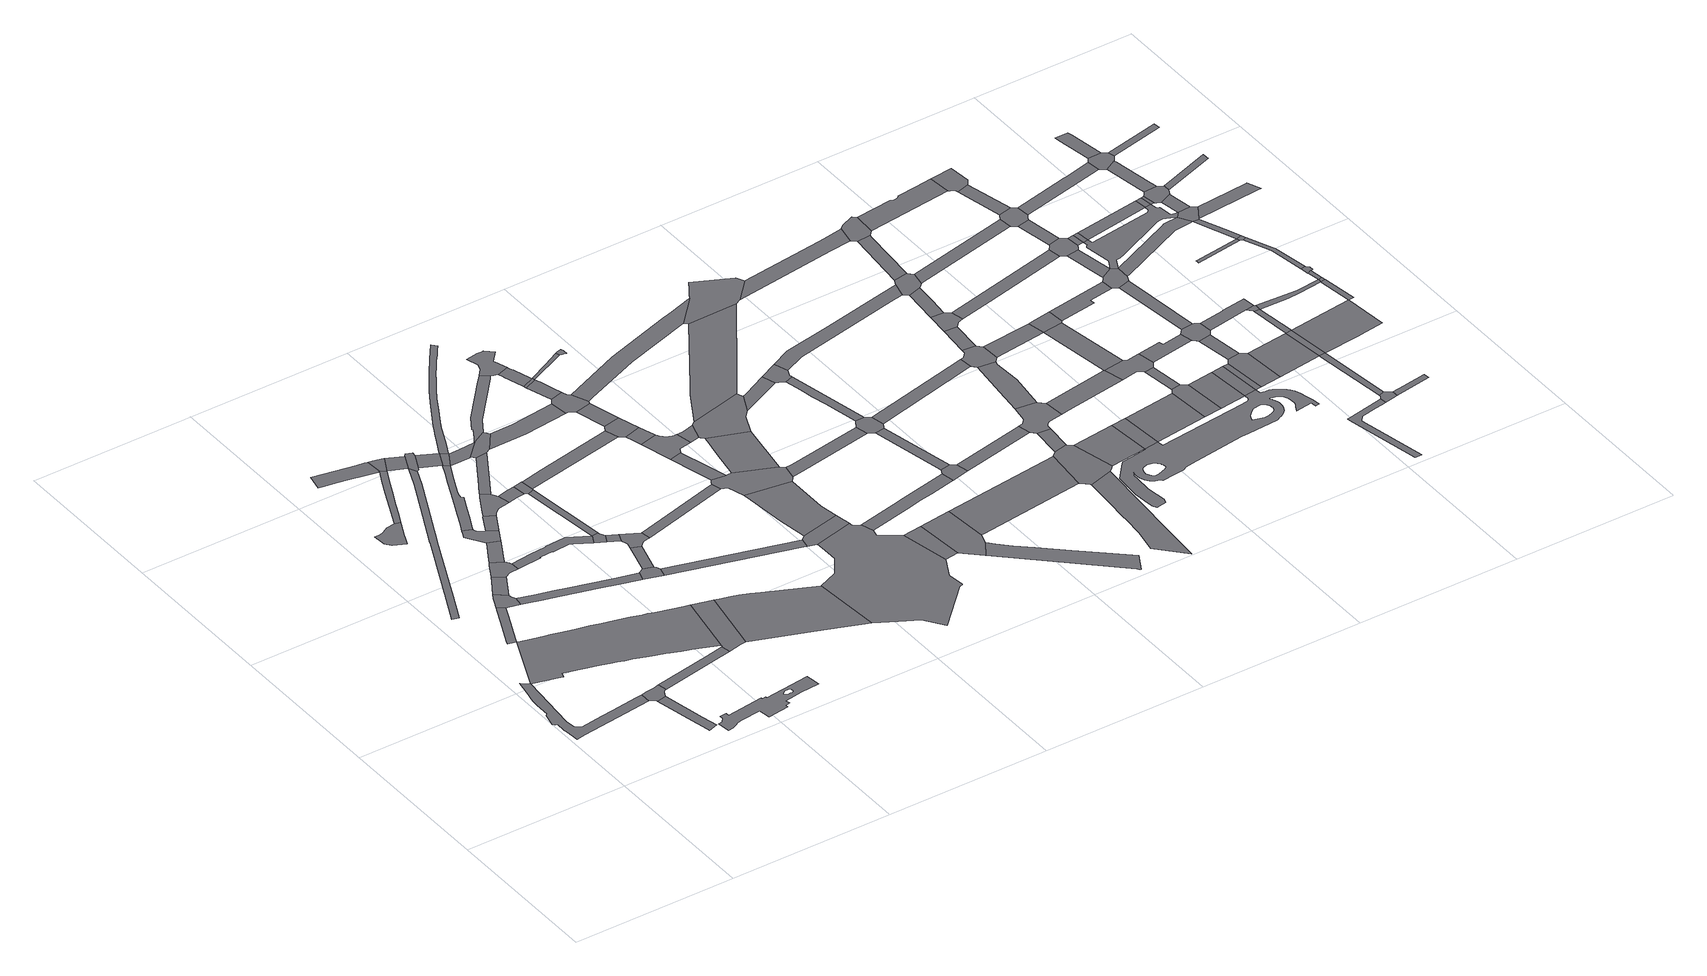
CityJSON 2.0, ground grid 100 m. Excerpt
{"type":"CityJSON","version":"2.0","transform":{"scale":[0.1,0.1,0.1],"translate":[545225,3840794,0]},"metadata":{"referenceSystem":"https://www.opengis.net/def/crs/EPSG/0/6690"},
"CityObjects":{
"road1":{"type":"Road","attributes":{"RoadStructureAttribute.sectionType":"1"},"geometry":[{"type":"MultiSurface","lod":"1","boundaries":[[[0,1,2,3,4,5,6,7,8,9,10,11,12,13,14,15,16,17,18,19,20,21,22,23]]]}]},
"road2":{"type":"Road","attributes":{"RoadStructureAttribute.sectionType":"1"},"geometry":[{"type":"MultiSurface","lod":"1","boundaries":[[[24,25,26,27,28,29,30]]]}]},
"road3":{"type":"Road","attributes":{"RoadStructureAttribute.sectionType":"1"},"geometry":[{"type":"MultiSurface","lod":"1","boundaries":[[[31,32,33,34,35,36,37,38,39,40]]]}]},
"road4":{"type":"Road","geometry":[{"type":"MultiSurface","lod":"1","boundaries":[[[41,42,43,44,15,14,45,46,47,26,25,48,49,50,51,52,53,54]]]}]},
"road5":{"type":"Road","geometry":[{"type":"MultiSurface","lod":"1","boundaries":[[[55,56,57,31,40,58,59,60,61,62,63]]]}]},
"road6":{"type":"Road","attributes":{"function":"2"},"geometry":[{"type":"MultiSurface","lod":"1","boundaries":[[[64,65,66,67,68,69,70,71,72,73,74,75,76,77,78,79,80,81,82,83,84,85,86,87,88,89,90,91,92,93,94,95,96,97,98,99,100,101,102,103,104,105,106,107,108,109,36,23]]]}]},
"road7":{"type":"Road","attributes":{"RoadStructureAttribute.sectionType":"1"},"geometry":[{"type":"MultiSurface","lod":"1","boundaries":[[[110,111,55,63,112]]]}]},
"road8":{"type":"Road","geometry":[{"type":"MultiSurface","lod":"1","boundaries":[[[113,114,115,116,117,118,119,120,121,122,123,124,125]]]}]},
"road9":{"type":"Road","geometry":[{"type":"MultiSurface","lod":"1","boundaries":[[[126,127,128,129,130,131,132,133,134,135,136,137,138,139,140,141,142,143,144,145,146,147,148,149,150,151,152,153,154],[155,156,157,158,159,160,161,162,163,164,165,166,167,168,169,170,171]]]}]},
"road10":{"type":"Road","attributes":{"RoadStructureAttribute.sectionType":"1"},"geometry":[{"type":"MultiSurface","lod":"1","boundaries":[[[172,173,41,54,174,175]]]}]},
"road11":{"type":"Road","geometry":[{"type":"MultiSurface","lod":"1","boundaries":[[[176,177,178,179,180,181,182,183,184,185,186,187,188,189,190,191,192,193,194]]]}]},
"road12":{"type":"Road","geometry":[{"type":"MultiSurface","lod":"1","boundaries":[[[195,196,197,110,112,198,199,200,201,202]]]}]},
"road13":{"type":"Road","attributes":{"RoadStructureAttribute.sectionType":"1"},"geometry":[{"type":"MultiSurface","lod":"1","boundaries":[[[203,204,195,202,205,206,207,208]]]}]},
"road14":{"type":"Road","attributes":{"RoadStructureAttribute.sectionType":"1"},"geometry":[{"type":"MultiSurface","lod":"1","boundaries":[[[209,210,211,212,213,61,60,214,215,216,217,218,219,220,221,222,223]]]}]},
"road15":{"type":"Road","attributes":{"RoadStructureAttribute.sectionType":"1"},"geometry":[{"type":"MultiSurface","lod":"1","boundaries":[[[224,225,226,227,228,229,230,231,232,233,234,235,236]]]}]},
"road16":{"type":"Road","attributes":{"RoadStructureAttribute.sectionType":"1"},"geometry":[{"type":"MultiSurface","lod":"1","boundaries":[[[235,237,238,239,240,113,125,241,242,243,244,245,246]]]}]},
"road17":{"type":"Road","geometry":[{"type":"MultiSurface","lod":"1","boundaries":[[[247,248,249,250,203,208,251,252,253,254,255,256,257,258]]]}]},
"road18":{"type":"Road","attributes":{"RoadStructureAttribute.sectionType":"1"},"geometry":[{"type":"MultiSurface","lod":"1","boundaries":[[[259,260,253,252,261,262,263]]]}]},
"road19":{"type":"Road","attributes":{"RoadStructureAttribute.sectionType":"1"},"geometry":[{"type":"MultiSurface","lod":"1","boundaries":[[[264,265,266,267,200,199,268,269,270,271,272,273,274,275,276,277]]]}]},
"road20":{"type":"Road","geometry":[{"type":"MultiSurface","lod":"1","boundaries":[[[278,92,91,279,172,175,280,281,282]]]}]},
"road21":{"type":"Road","geometry":[{"type":"MultiSurface","lod":"1","boundaries":[[[236,235,246,283,284,285]]]}]},
"road22":{"type":"Road","attributes":{"RoadStructureAttribute.sectionType":"1"},"geometry":[{"type":"MultiSurface","lod":"1","boundaries":[[[286,287,288,289,290,291,292,293,294,295,247,258,296,297,298,299,300,301,302,303,304,305,306]]]}]},
"road23":{"type":"Road","attributes":{"RoadStructureAttribute.sectionType":"1"},"geometry":[{"type":"MultiSurface","lod":"1","boundaries":[[[283,246,176,307]]]}]},
"road24":{"type":"Road","geometry":[{"type":"MultiSurface","lod":"1","boundaries":[[[308,309,310,311,312,313,259,263,314,315,316,317,318,319,320]]]}]},
"road25":{"type":"Road","geometry":[{"type":"MultiSurface","lod":"1","boundaries":[[[321,322,307,176,194,323,324,325,326,327]]]}]},
"road26":{"type":"Road","geometry":[{"type":"MultiSurface","lod":"1","boundaries":[[[328,223,222,329,330,331,332,333]]]}]},
"road27":{"type":"Road","attributes":{"RoadStructureAttribute.sectionType":"1"},"geometry":[{"type":"MultiSurface","lod":"1","boundaries":[[[325,324,286,334]]]}]},
"road28":{"type":"Road","geometry":[{"type":"MultiSurface","lod":"1","boundaries":[[[335,336,277,276,337,338]]]}]},
"road29":{"type":"Road","attributes":{"RoadStructureAttribute.sectionType":"1"},"geometry":[{"type":"MultiSurface","lod":"1","boundaries":[[[339,328,333,340]]]}]},
"road30":{"type":"Road","attributes":{"RoadStructureAttribute.sectionType":"1"},"geometry":[{"type":"MultiSurface","lod":"1","boundaries":[[[341,342,317,316,343,344]]]}]},
"road31":{"type":"Road","attributes":{"RoadStructureAttribute.sectionType":"1"},"geometry":[{"type":"MultiSurface","lod":"1","boundaries":[[[338,337,345,346,347]]]}]},
"road32":{"type":"Road","geometry":[{"type":"MultiSurface","lod":"1","boundaries":[[[334,286,306,348]]]}]},
"road33":{"type":"Road","attributes":{"RoadStructureAttribute.sectionType":"1"},"geometry":[{"type":"MultiSurface","lod":"1","boundaries":[[[349,350,277,336]]]}]},
"road34":{"type":"Road","attributes":{"RoadStructureAttribute.sectionType":"1"},"geometry":[{"type":"MultiSurface","lod":"1","boundaries":[[[351,352,353,354,355,356,357,358,359,308,320]]]}]},
"road35":{"type":"Road","attributes":{"function":"2"},"geometry":[{"type":"MultiSurface","lod":"1","boundaries":[[[360,361,362,363,364,282,281,365,366,367,368,369]]]}]},
"road36":{"type":"Road","geometry":[{"type":"MultiSurface","lod":"1","boundaries":[[[370,341,344,371,350,349,372]]]}]},
"road37":{"type":"Road","geometry":[{"type":"MultiSurface","lod":"1","boundaries":[[[347,346,373,339,340,374,375,376,377,378]]]}]},
"road38":{"type":"Road","attributes":{"RoadStructureAttribute.sectionType":"1"},"geometry":[{"type":"MultiSurface","lod":"1","boundaries":[[[379,380,381,348,306,382,383,384]]]}]},
"road39":{"type":"Road","geometry":[{"type":"MultiSurface","lod":"1","boundaries":[[[385,386,387,379,384,388,389,390,391,392,393,354,353,394,395]]]}]},
"road40":{"type":"Road","attributes":{"RoadStructureAttribute.sectionType":"1"},"geometry":[{"type":"MultiSurface","lod":"1","boundaries":[[[330,329,396,397,398]]]}]},
"road41":{"type":"Road","attributes":{"RoadStructureAttribute.sectionType":"1"},"geometry":[{"type":"MultiSurface","lod":"1","boundaries":[[[399,400,401,402,403,404,405,406,407,408,409,410,411,334,348,412,413,414,415,416,417,418,419,420,421,422,423,424,425,426,427,428,429,430,431,432,433]]]}]},
"road42":{"type":"Road","attributes":{"RoadStructureAttribute.sectionType":"1"},"geometry":[{"type":"MultiSurface","lod":"1","boundaries":[[[434,435,436,370,372,437]]]}]},
"road43":{"type":"Road","attributes":{"RoadStructureAttribute.sectionType":"1"},"geometry":[{"type":"MultiSurface","lod":"1","boundaries":[[[438,378,377,439]]]}]},
"road44":{"type":"Road","attributes":{"RoadStructureAttribute.sectionType":"1"},"geometry":[{"type":"MultiSurface","lod":"1","boundaries":[[[440,441,442,443,444,445,446,447,379,387,448,449,450,451]]]}]},
"road45":{"type":"Road","attributes":{"RoadStructureAttribute.sectionType":"1"},"geometry":[{"type":"MultiSurface","lod":"1","boundaries":[[[452,453,395,394,454,455]]]}]},
"road46":{"type":"Road","geometry":[{"type":"MultiSurface","lod":"1","boundaries":[[[456,457,458,459,460,461,462,369,368,463,464,465,466,467,468,469,470,471,472,473,474]]]}]},
"road47":{"type":"Road","geometry":[{"type":"MultiSurface","lod":"1","boundaries":[[[475,476,477,398,397,478,459,458]]]}]},
"road48":{"type":"Road","attributes":{"RoadStructureAttribute.sectionType":"1"},"geometry":[{"type":"MultiSurface","lod":"1","boundaries":[[[479,480,481,482,483,484,485]]]}]},
"road49":{"type":"Road","geometry":[{"type":"MultiSurface","lod":"1","boundaries":[[[486,487,434,437,488,489]]]}]},
"road50":{"type":"Road","geometry":[{"type":"MultiSurface","lod":"1","boundaries":[[[490,491,492,493,494,495,440,451,496,497,498,499,500,501,502]]]}]},
"road51":{"type":"Road","attributes":{"RoadStructureAttribute.sectionType":"1"},"geometry":[{"type":"MultiSurface","lod":"1","boundaries":[[[503,504,505,506,476,475,507,508]]]}]},
"road52":{"type":"Road","attributes":{"RoadStructureAttribute.sectionType":"1"},"geometry":[{"type":"MultiSurface","lod":"1","boundaries":[[[509,510,489,488,511,512,513]]]}]},
"road53":{"type":"Road","attributes":{"RoadStructureAttribute.sectionType":"1"},"geometry":[{"type":"MultiSurface","lod":"1","boundaries":[[[514,515,516,517,518,519,520,498,497,521,522,523,524,525]]]}]},
"road54":{"type":"Road","geometry":[{"type":"MultiSurface","lod":"1","boundaries":[[[526,527,528,529,530,452,455,531,532,533,534,535,536]]]}]},
"road55":{"type":"Road","geometry":[{"type":"MultiSurface","lod":"1","boundaries":[[[525,524,537,538]]]}]},
"road56":{"type":"Road","attributes":{"RoadStructureAttribute.sectionType":"1"},"geometry":[{"type":"MultiSurface","lod":"1","boundaries":[[[539,540,538,537,528,527]]]}]},
"road57":{"type":"Road","attributes":{"RoadStructureAttribute.sectionType":"1"},"geometry":[{"type":"MultiSurface","lod":"1","boundaries":[[[534,533,487,486]]]}]},
"road58":{"type":"Road","geometry":[{"type":"MultiSurface","lod":"1","boundaries":[[[541,542,543,544,545,546,547,548,549,550,513,512,481,480,551,552,553,554]]]}]},
"road59":{"type":"Road","geometry":[{"type":"MultiSurface","lod":"1","boundaries":[[[484,555,438,439,556,503,508,557,558,559,560,561,562,563,485]]]}]},
"road60":{"type":"Road","attributes":{"RoadStructureAttribute.sectionType":"1"},"geometry":[{"type":"MultiSurface","lod":"1","boundaries":[[[564,565,566,567,568,569,554,553,570]]]}]},
"road61":{"type":"Road","attributes":{"RoadStructureAttribute.sectionType":"1"},"geometry":[{"type":"MultiSurface","lod":"1","boundaries":[[[571,572,525,538,573,574]]]}]},
"road62":{"type":"Road","attributes":{"RoadStructureAttribute.sectionType":"1"},"geometry":[{"type":"MultiSurface","lod":"1","boundaries":[[[575,471,470,576]]]}]},
"road63":{"type":"Road","attributes":{"RoadStructureAttribute.sectionType":"1"},"geometry":[{"type":"MultiSurface","lod":"1","boundaries":[[[577,578,579,580,561,560,581]]]}]},
"road64":{"type":"Road","geometry":[{"type":"MultiSurface","lod":"1","boundaries":[[[582,583,571,574,584,585,586,587]]]}]},
"road65":{"type":"Road","geometry":[{"type":"MultiSurface","lod":"1","boundaries":[[[588,575,576,589,590,591]]]}]},
"road66":{"type":"Road","geometry":[{"type":"MultiSurface","lod":"1","boundaries":[[[592,593,564,570,594,577,581,595,596,597]]]}]},
"road67":{"type":"Road","attributes":{"RoadStructureAttribute.sectionType":"1"},"geometry":[{"type":"MultiSurface","lod":"1","boundaries":[[[598,599,600,474,473,601,602,603,604,605]]]}]},
"road68":{"type":"Road","attributes":{"RoadStructureAttribute.sectionType":"1"},"geometry":[{"type":"MultiSurface","lod":"1","boundaries":[[[606,607,559,558,608,609]]]}]},
"road69":{"type":"Road","attributes":{"RoadStructureAttribute.sectionType":"1"},"geometry":[{"type":"MultiSurface","lod":"1","boundaries":[[[610,611,612,613,614,590,589,615,616,617,618,619]]]}]},
"road70":{"type":"Road","attributes":{"RoadStructureAttribute.sectionType":"1"},"geometry":[{"type":"MultiSurface","lod":"1","boundaries":[[[620,621,622,623,624,536,535,625,626,627]]]}]},
"road71":{"type":"Road","attributes":{"RoadStructureAttribute.sectionType":"1"},"geometry":[{"type":"MultiSurface","lod":"1","boundaries":[[[628,629,597,596,630,631]]]}]},
"road72":{"type":"Road","attributes":{"RoadStructureAttribute.sectionType":"1"},"geometry":[{"type":"MultiSurface","lod":"1","boundaries":[[[632,633,634,635,636,593,592]]]}]},
"road73":{"type":"Road","geometry":[{"type":"MultiSurface","lod":"1","boundaries":[[[637,638,639,640,598,605,641,642]]]}]},
"road74":{"type":"Road","attributes":{"RoadStructureAttribute.sectionType":"1"},"geometry":[{"type":"MultiSurface","lod":"1","boundaries":[[[643,644,639,638]]]}]},
"road75":{"type":"Road","attributes":{"RoadStructureAttribute.sectionType":"1"},"geometry":[{"type":"MultiSurface","lod":"1","boundaries":[[[645,588,591,646,647]]]}]},
"road76":{"type":"Road","geometry":[{"type":"MultiSurface","lod":"1","boundaries":[[[648,649,650,651,606,609,652,653,644,643,654,655,656,657]]]}]},
"road77":{"type":"Road","attributes":{"RoadStructureAttribute.sectionType":"1"},"geometry":[{"type":"MultiSurface","lod":"1","boundaries":[[[658,659,660,661,662,651,650]]]}]},
"road78":{"type":"Road","geometry":[{"type":"MultiSurface","lod":"1","boundaries":[[[663,628,631,664,659,658,665,666,667,668]]]}]},
"road79":{"type":"Road","attributes":{"RoadStructureAttribute.sectionType":"1"},"geometry":[{"type":"MultiSurface","lod":"1","boundaries":[[[669,642,641,670,671]]]}]},
"road80":{"type":"Road","attributes":{"RoadStructureAttribute.sectionType":"1"},"geometry":[{"type":"MultiSurface","lod":"1","boundaries":[[[672,673,674,675,676,677,678,679,680,681,682,683,684]]]}]},
"road81":{"type":"Road","geometry":[{"type":"MultiSurface","lod":"1","boundaries":[[[685,686,687,688,620,627,634,633,689,690,691,692]]]}]},
"road82":{"type":"Road","attributes":{"RoadStructureAttribute.sectionType":"1"},"geometry":[{"type":"MultiSurface","lod":"1","boundaries":[[[693,657,656,694,695]]]}]},
"road83":{"type":"Road","geometry":[{"type":"MultiSurface","lod":"1","boundaries":[[[696,697,698,645,647,699,700,676,675,701,702,703]]]}]},
"road84":{"type":"Road","attributes":{"RoadStructureAttribute.sectionType":"1"},"geometry":[{"type":"MultiSurface","lod":"1","boundaries":[[[704,705,698,697,706]]]}]},
"road85":{"type":"Road","attributes":{"RoadStructureAttribute.sectionType":"1"},"geometry":[{"type":"MultiSurface","lod":"1","boundaries":[[[707,708,709,710,663,668,711,712,713]]]}]},
"road86":{"type":"Road","geometry":[{"type":"MultiSurface","lod":"1","boundaries":[[[714,715,716,717,718,669,671,704,706,719,720,721,722,723,724,725]]]}]},
"road87":{"type":"Road","geometry":[{"type":"MultiSurface","lod":"1","boundaries":[[[726,703,702,727]]]}]},
"road88":{"type":"Road","attributes":{"RoadStructureAttribute.sectionType":"1"},"geometry":[{"type":"MultiSurface","lod":"1","boundaries":[[[728,729,714,725,730,731,732]]]}]},
"road89":{"type":"Road","geometry":[{"type":"MultiSurface","lod":"1","boundaries":[[[733,726,727,734]]]}]},
"road90":{"type":"Road","geometry":[{"type":"MultiSurface","lod":"1","boundaries":[[[735,736,737,693,695,728,732,738,739,740]]]}]},
"road91":{"type":"Road","attributes":{"RoadStructureAttribute.sectionType":"1"},"geometry":[{"type":"MultiSurface","lod":"1","boundaries":[[[741,742,743,690,689,744,745]]]}]},
"road92":{"type":"Road","attributes":{"RoadStructureAttribute.sectionType":"1"},"geometry":[{"type":"MultiSurface","lod":"1","boundaries":[[[746,735,740,747]]]}]},
"road93":{"type":"Road","attributes":{"RoadStructureAttribute.sectionType":"1"},"geometry":[{"type":"MultiSurface","lod":"1","boundaries":[[[748,724,723,749,750]]]}]},
"road94":{"type":"Road","geometry":[{"type":"MultiSurface","lod":"1","boundaries":[[[751,746,747,752,753,754,755]]]}]},
"road95":{"type":"Road","attributes":{"RoadStructureAttribute.sectionType":"1"},"geometry":[{"type":"MultiSurface","lod":"1","boundaries":[[[756,733,734,757]]]}]},
"road96":{"type":"Road","geometry":[{"type":"MultiSurface","lod":"1","boundaries":[[[758,759,734,727,760,761,762,763,764,765,766,767,768,769,770,771,772,773,774,775,776,777,778,779,780,781,782,783,784,785,786,787,788,789,790,791,792,793,794,795,796,797,798,799,800,801,802,803,804,805,806,807,808,809,810,811,812,813,814,815,816,817,818,819,820,821,822,823,824,825,826,827,828,829,830,831,832,833,834,835,836,837,838,839,840,841,842,843,844,845,846,847,848,849,850,851,852,853,854,855,856,857,858],[859,860,861,862,863,864,865,866,867,868,869,870,871,872,873,874,875,876,877,878,879,880,881,882,883,884,885,886,887,888],[889,890,891,892,893,894,895,896,897,898,899,900,901,902,903,904,905,906,907,908,909,910,911,912,913,914,915,916,917,918]]]}]},
"road97":{"type":"Road","attributes":{"RoadStructureAttribute.sectionType":"1"},"geometry":[{"type":"MultiSurface","lod":"1","boundaries":[[[919,920,921,922,923,751,755]]]}]},
"road98":{"type":"Road","attributes":{"RoadStructureAttribute.sectionType":"1"},"geometry":[{"type":"MultiSurface","lod":"1","boundaries":[[[924,739,738,925]]]}]},
"road99":{"type":"Road","geometry":[{"type":"MultiSurface","lod":"1","boundaries":[[[926,927,707,713,928,921,920,929,930,931]]]}]},
"road100":{"type":"Road","attributes":{"RoadStructureAttribute.sectionType":"1"},"geometry":[{"type":"MultiSurface","lod":"1","boundaries":[[[932,933,934,927,926]]]}]},
"road101":{"type":"Road","geometry":[{"type":"MultiSurface","lod":"1","boundaries":[[[935,936,937,756,757,938,939]]]}]},
"road102":{"type":"Road","attributes":{"RoadStructureAttribute.sectionType":"1"},"geometry":[{"type":"MultiSurface","lod":"1","boundaries":[[[940,925,748,941]]]}]},
"road103":{"type":"Road","geometry":[{"type":"MultiSurface","lod":"1","boundaries":[[[942,943,941,748,750,944,945,946,947,948]]]}]},
"road104":{"type":"Road","attributes":{"RoadStructureAttribute.sectionType":"1"},"geometry":[{"type":"MultiSurface","lod":"1","boundaries":[[[947,946,936,935]]]}]},
"road105":{"type":"Road","geometry":[{"type":"MultiSurface","lod":"1","boundaries":[[[949,950,951,952,924,925,940,953]]]}]},
"road106":{"type":"Road","geometry":[{"type":"MultiSurface","lod":"1","boundaries":[[[954,955,741,745,934,933,956,957,958,959]]]}]},
"road107":{"type":"Road","attributes":{"RoadStructureAttribute.sectionType":"1"},"geometry":[{"type":"MultiSurface","lod":"1","boundaries":[[[960,939,938,853]]]}]},
"road108":{"type":"Road","attributes":{"RoadStructureAttribute.sectionType":"1"},"geometry":[{"type":"MultiSurface","lod":"1","boundaries":[[[961,754,753,962,963,964,965]]]}]},
"road109":{"type":"Road","geometry":[{"type":"MultiSurface","lod":"1","boundaries":[[[966,960,853,852]]]}]},
"road110":{"type":"Road","attributes":{"RoadStructureAttribute.sectionType":"1"},"geometry":[{"type":"MultiSurface","lod":"1","boundaries":[[[967,968,942,948,969,970]]]}]},
"road111":{"type":"Road","attributes":{"RoadStructureAttribute.sectionType":"1"},"geometry":[{"type":"MultiSurface","lod":"1","boundaries":[[[971,931,930,972]]]}]},
"road112":{"type":"Road","attributes":{"RoadStructureAttribute.sectionType":"1"},"geometry":[{"type":"MultiSurface","lod":"1","boundaries":[[[973,966,852,974]]]}]},
"road113":{"type":"Road","attributes":{"RoadStructureAttribute.sectionType":"1"},"geometry":[{"type":"MultiSurface","lod":"1","boundaries":[[[975,949,953,976,977,978]]]}]},
"road114":{"type":"Road","attributes":{"RoadStructureAttribute.sectionType":"1"},"geometry":[{"type":"MultiSurface","lod":"1","boundaries":[[[979,980,981,982,983,984,985,959,958,986,987]]]}]},
"road115":{"type":"Road","geometry":[{"type":"MultiSurface","lod":"1","boundaries":[[[988,989,973,974,990,991]]]}]},
"road116":{"type":"Road","attributes":{"RoadStructureAttribute.sectionType":"1"},"geometry":[{"type":"MultiSurface","lod":"1","boundaries":[[[992,993,994,995,996,997,998,999,1000,1001,1002,1003,1004]]]}]},
"road117":{"type":"Road","attributes":{"RoadStructureAttribute.sectionType":"1"},"geometry":[{"type":"MultiSurface","lod":"1","boundaries":[[[1005,1006,1007,989,988]]]}]},
"road118":{"type":"Road","geometry":[{"type":"MultiSurface","lod":"1","boundaries":[[[1008,1009,1010,970,969,1011,1007,1006,1012,1013,1014]]]}]},
"road119":{"type":"Road","attributes":{"RoadStructureAttribute.sectionType":"1"},"geometry":[{"type":"MultiSurface","lod":"1","boundaries":[[[1015,1016,1017,1018,1010,1009]]]}]},
"road120":{"type":"Road","geometry":[{"type":"MultiSurface","lod":"1","boundaries":[[[1019,1020,1021,975,978,1018,1017,1022,1023]]]}]},
"road121":{"type":"Road","attributes":{"RoadStructureAttribute.sectionType":"1"},"geometry":[{"type":"MultiSurface","lod":"1","boundaries":[[[1024,991,990,1025]]]}]},
"road122":{"type":"Road","geometry":[{"type":"MultiSurface","lod":"1","boundaries":[[[1026,1027,1028,1020,1019]]]}]},
"road123":{"type":"Road","geometry":[{"type":"MultiSurface","lod":"1","boundaries":[[[1029,1030,1031,1032,1033,1034,961,965,1035,1027,1026,1036,1037,1038]]]}]},
"road124":{"type":"Road","attributes":{"RoadStructureAttribute.sectionType":"1"},"geometry":[{"type":"MultiSurface","lod":"1","boundaries":[[[1039,1040,1032,1031]]]}]},
"road125":{"type":"Road","geometry":[{"type":"MultiSurface","lod":"1","boundaries":[[[1041,1042,1043,1044,1045,992,1004,1046,1047,1048]]]}]},
"road126":{"type":"Road","geometry":[{"type":"MultiSurface","lod":"1","boundaries":[[[1049,1050,971,972,1051,1040,1039,1052,1053,1054,1055]]]}]},
"road127":{"type":"Road","attributes":{"RoadStructureAttribute.sectionType":"1"},"geometry":[{"type":"MultiSurface","lod":"1","boundaries":[[[1056,1025,1044,1043]]]}]},
"road128":{"type":"Road","attributes":{"RoadStructureAttribute.sectionType":"1"},"geometry":[{"type":"MultiSurface","lod":"1","boundaries":[[[1057,1058,1059,1060,1014,1013,1061,1062]]]}]},
"road129":{"type":"Road","attributes":{"RoadStructureAttribute.sectionType":"1"},"geometry":[{"type":"MultiSurface","lod":"1","boundaries":[[[1063,1064,1050,1049]]]}]},
"road130":{"type":"Road","attributes":{"RoadStructureAttribute.sectionType":"1"},"geometry":[{"type":"MultiSurface","lod":"1","boundaries":[[[1065,1038,1037,1066,1067]]]}]},
"road131":{"type":"Road","geometry":[{"type":"MultiSurface","lod":"1","boundaries":[[[1068,1069,979,987,1070,1071,1072,1064,1063,1073,1074,1075]]]}]},
"road132":{"type":"Road","geometry":[{"type":"MultiSurface","lod":"1","boundaries":[[[1076,1065,1067,1077]]]}]},
"road133":{"type":"Road","geometry":[{"type":"MultiSurface","lod":"1","boundaries":[[[1078,1024,1025,1056]]]}]},
"road134":{"type":"Road","attributes":{"RoadStructureAttribute.sectionType":"1"},"geometry":[{"type":"MultiSurface","lod":"1","boundaries":[[[1079,1080,1024,1078,1081,1082]]]}]},
"road135":{"type":"Road","attributes":{"RoadStructureAttribute.sectionType":"1"},"geometry":[{"type":"MultiSurface","lod":"1","boundaries":[[[1083,1084,1085,1086,1048,1047]]]}]},
"road136":{"type":"Road","geometry":[{"type":"MultiSurface","lod":"1","boundaries":[[[1087,1088,1062,1061,1089,1090,1079,1082,1091]]]}]},
"road137":{"type":"Road","attributes":{"RoadStructureAttribute.sectionType":"1"},"geometry":[{"type":"MultiSurface","lod":"1","boundaries":[[[1092,1093,1094,1095,1023,1022,1096,1097,1098,1099,1100]]]}]},
"road138":{"type":"Road","attributes":{"RoadStructureAttribute.sectionType":"1"},"geometry":[{"type":"MultiSurface","lod":"1","boundaries":[[[1101,1102,1103,1104,1105,1106,1107,1108,1109,1110,1111,1112,1113,1077,1067,1114,1115,1116,1117,1019,1023,1118,1119,1120,1121,1122,1123,1124,1125,1092,1126]]]}]},
"road139":{"type":"Road","attributes":{"RoadStructureAttribute.sectionType":"1"},"geometry":[{"type":"MultiSurface","lod":"1","boundaries":[[[1127,1078,1056,1128,1129,1130]]]}]},
"road140":{"type":"Road","attributes":{"RoadStructureAttribute.sectionType":"1"},"geometry":[{"type":"MultiSurface","lod":"1","boundaries":[[[1131,1076,1077,1108]]]}]},
"road141":{"type":"Road","attributes":{"RoadStructureAttribute.sectionType":"1"},"geometry":[{"type":"MultiSurface","lod":"1","boundaries":[[[1132,1133,1134,1055,1054,1135]]]}]},
"road142":{"type":"Road","attributes":{"RoadStructureAttribute.sectionType":"1"},"geometry":[{"type":"MultiSurface","lod":"1","boundaries":[[[1136,1137,1091,1082,1138,1139,1140]]]}]},
"road143":{"type":"Road","attributes":{"RoadStructureAttribute.sectionType":"1"},"geometry":[{"type":"MultiSurface","lod":"1","boundaries":[[[1141,1142,1143,1144,1145,1146]]]}]},
"road144":{"type":"Road","geometry":[{"type":"MultiSurface","lod":"1","boundaries":[[[1147,1131,1108,1107]]]}]},
"road145":{"type":"Road","attributes":{"RoadStructureAttribute.sectionType":"1"},"geometry":[{"type":"MultiSurface","lod":"1","boundaries":[[[1148,1140,1127,1149]]]}]},
"road146":{"type":"Road","attributes":{"RoadStructureAttribute.sectionType":"1"},"geometry":[{"type":"MultiSurface","lod":"1","boundaries":[[[1150,1151,1147,1107,1152,1153]]]}]},
"road147":{"type":"Road","geometry":[{"type":"MultiSurface","lod":"1","boundaries":[[[1154,1136,1140,1148]]]}]},
"road148":{"type":"Road","attributes":{"RoadStructureAttribute.sectionType":"1"},"geometry":[{"type":"MultiSurface","lod":"1","boundaries":[[[1155,1156,1157,1136,1154]]]}]},
"road149":{"type":"Road","attributes":{"RoadStructureAttribute.sectionType":"1"},"geometry":[{"type":"MultiSurface","lod":"1","boundaries":[[[1100,1158,1141,1159,1160,1161]]]}]},
"road150":{"type":"Road","geometry":[{"type":"MultiSurface","lod":"1","boundaries":[[[1162,1126,1092,1100,1161,1163,1164,1165]]]}]},
"road151":{"type":"Road","geometry":[{"type":"MultiSurface","lod":"1","boundaries":[[[1166,1167,1156,1155,1168,1169]]]}]},
"road152":{"type":"Road","geometry":[{"type":"MultiSurface","lod":"1","boundaries":[[[1159,1141,1146,1170,1171,1172]]]}]},
"road153":{"type":"Road","attributes":{"RoadStructureAttribute.sectionType":"1"},"geometry":[{"type":"MultiSurface","lod":"1","boundaries":[[[1173,1174,1172,1171,1175,1176,1177,1167,1166]]]}]},
"road154":{"type":"Road","geometry":[{"type":"MultiSurface","lod":"1","boundaries":[[[1178,1179,1126,1162]]]}]},
"road155":{"type":"Road","geometry":[{"type":"MultiSurface","lod":"1","boundaries":[[[1180,1181,1182,1150,1153,1183,1179,1178,1184,1185]]]}]},
"road156":{"type":"Road","attributes":{"RoadStructureAttribute.sectionType":"1"},"geometry":[{"type":"MultiSurface","lod":"1","boundaries":[[[1186,1187,1188,1189,1190,1191,1192,1181,1180]]]}]},
"road157":{"type":"Road","geometry":[{"type":"MultiSurface","lod":"1","boundaries":[[[1193,1194,1195,1132,1135,1196,1191,1190,1197,1198]]]}]},
"road158":{"type":"Road","attributes":{"RoadStructureAttribute.sectionType":"1"},"geometry":[{"type":"MultiSurface","lod":"1","boundaries":[[[1199,1200,1201,1194,1193,1202,1203,1204]]]}]},
"road159":{"type":"Road","geometry":[{"type":"MultiSurface","lod":"1","boundaries":[[[1205,1206,1165,1164,1207,1208,1209]]]}]},
"road160":{"type":"Road","attributes":{"RoadStructureAttribute.sectionType":"1"},"geometry":[{"type":"MultiSurface","lod":"1","boundaries":[[[1210,1185,1184,1211]]]}]},
"road161":{"type":"Road","attributes":{"RoadStructureAttribute.sectionType":"1"},"geometry":[{"type":"MultiSurface","lod":"1","boundaries":[[[1212,1198,1197,1213]]]}]}
},
"vertices":[
[71,1066,0],[55,977,0],[38,899,0],[33,851,0],[34,759,0],[22,751,0],[3,669,0],[13,656,0],[25,651,0],[26,589,0],[28,562,0],[34,484,0],[89,492,0],[319,522,0],[537,552,0],[539,617,0],[503,612,0],[334,590,0],[261,580,0],[119,561,0],[95,575,0],[84,582,0],[78,647,0],[114,1027,0],
[689,270,0],[634,534,0],[576,522,0],[634,243,0],[642,204,0],[652,155,0],[709,172,0],
[352,1689,0],[343,1670,0],[304,1581,0],[224,1405,0],[218,1391,0],[267,1377,0],[267,1378,0],[274,1394,0],[365,1599,0],[393,1661,0],
[661,640,0],[628,633,0],[601,628,0],[573,623,0],[554,544,0],[562,539,0],[573,533,0],[635,539,0],[639,551,0],[641,553,0],[645,560,0],[649,567,0],[660,579,0],[672,586,0],
[406,1798,0],[386,1766,0],[382,1756,0],[399,1660,0],[405,1658,0],[473,1640,0],[484,1699,0],[474,1725,0],[469,1741,0],
[139,1021,0],[190,1008,0],[227,999,0],[264,990,0],[294,983,0],[303,1013,0],[328,1007,0],[364,998,0],[402,988,0],[443,976,0],[477,967,0],[504,959,0],[533,951,0],[563,942,0],[599,931,0],[639,918,0],[682,905,0],[716,893,0],[767,877,0],[797,866,0],[852,847,0],[874,838,0],[891,832,0],[930,818,0],[958,808,0],[984,799,0],[1019,786,0],[1132,743,0],[1203,1131,0],[1170,1140,0],[1015,1182,0],[977,1194,0],[958,1199,0],[949,1202,0],[886,1219,0],[800,1242,0],[729,1261,0],[669,1277,0],[638,1284,0],[582,1298,0],[506,1317,0],[451,1331,0],[423,1338,0],[351,1355,0],[274,1375,0],[272,1375,0],
[484,1926,0],[466,1897,0],[551,1886,0],
[338,2608,0],[285,2600,0],[269,2591,0],[242,2575,0],[219,2572,0],[188,2570,0],[193,2490,0],[218,2456,0],[291,2423,0],[319,2484,0],[323,2493,0],[366,2584,0],[374,2601,0],
[1064,222,0],[1063,231,0],[1039,228,0],[1038,236,0],[812,208,0],[810,231,0],[769,226,0],[770,204,0],[747,178,0],[724,175,0],[733,95,0],[765,100,0],[789,113,0],[812,125,0],[839,133,0],[967,149,0],[977,75,0],[1106,92,0],[1106,110,0],[1135,115,0],[1130,145,0],[1163,149,0],[1194,153,0],[1237,159,0],[1358,168,0],[1349,234,0],[1346,257,0],[1183,237,0],[1168,235,0],[1165,209,0],[1172,215,0],[1178,217,0],[1185,218,0],[1189,218,0],[1199,217,0],[1206,214,0],[1210,210,0],[1211,206,0],[1212,205,0],[1212,198,0],[1209,191,0],[1202,187,0],[1189,186,0],[1179,185,0],[1175,187,0],[1157,200,0],
[1128,730,0],[1020,708,0],[1020,650,0],[1139,674,0],
[679,2971,0],[672,2955,0],[623,2837,0],[530,2643,0],[397,2365,0],[395,2361,0],[240,2030,0],[225,1998,0],[201,1946,0],[102,1736,0],[141,1725,0],[238,1929,0],[276,2013,0],[433,2348,0],[458,2401,0],[477,2441,0],[566,2626,0],[660,2820,0],[703,2925,0],
[549,2039,0],[537,2019,0],[490,1936,0],[587,1906,0],[646,1910,0],[642,1967,0],[636,1978,0],[621,2003,0],
[639,2193,0],[581,2094,0],[634,2027,0],[644,2045,0],[675,2100,0],[710,2164,0],
[1011,1553,0],[867,1594,0],[775,1619,0],[679,1646,0],[596,1668,0],[502,1633,0],[586,1610,0],[685,1583,0],[789,1555,0],[892,1527,0],[1012,1491,0],[1012,1490,0],[1117,1462,0],[1128,1459,0],[1145,1517,0],
[528,3139,0],[519,3141,0],[473,3149,0],[211,3197,0],[192,3100,0],[226,3094,0],[295,3081,0],[371,3066,0],[442,3053,0],[530,3034,0],[533,3040,0],[540,3037,0],[534,3138,0],
[503,2961,0],[454,2859,0],[405,2751,0],[342,2616,0],[405,2666,0],[441,2743,0],[479,2822,0],[519,2909,0],[574,3021,0],[575,3020,0],
[595,2357,0],[580,2323,0],[570,2303,0],[638,2195,0],[744,2227,0],[757,2250,0],[696,2285,0],[664,2302,0],[657,2306,0],[656,2309,0],[648,2327,0],[648,2332,0],
[758,2398,0],[755,2394,0],[772,2277,0],[783,2297,0],[820,2364,0],
[1007,1998,0],[876,1990,0],[874,1989,0],[775,1980,0],[665,1911,0],[795,1921,0],[795,1927,0],[882,1935,0],[883,1929,0],[991,1937,0],[1007,1928,0],[1008,1927,0],[1102,1876,0],[1131,1930,0],
[1294,1106,0],[1133,731,0],[1220,690,0],[1256,697,0],[1330,1096,0],
[627,3120,0],[588,3128,0],[564,3132,0],
[842,2891,0],[840,2886,0],[813,2826,0],[783,2762,0],[735,2657,0],[729,2643,0],[722,2629,0],[697,2574,0],[658,2491,0],[621,2411,0],[650,2337,0],[655,2348,0],[693,2427,0],[724,2493,0],[771,2595,0],[759,2603,0],[761,2611,0],[764,2624,0],[773,2657,0],[821,2758,0],[872,2867,0],
[726,3072,0],
[854,2569,0],[844,2553,0],[840,2547,0],[813,2500,0],[802,2480,0],[776,2432,0],[830,2381,0],[863,2407,0],[942,2422,0],[927,2501,0],[916,2519,0],[911,2528,0],[905,2538,0],
[740,3088,0],[728,3074,0],[719,2932,0],[726,2948,0],[773,3049,0],[773,3051,0],[777,3072,0],
[1181,1535,0],[1241,1427,0],[1258,1486,0],[1251,1498,0],[1246,1507,0],[1239,1519,0],
[890,2992,0],
[1175,1923,0],[1173,1935,0],[1163,1843,0],[1191,1896,0],
[1234,1729,0],[1291,1706,0],
[1041,2523,0],[1002,2516,0],[1002,2434,0],[1051,2442,0],
[1229,1806,0],[1231,1806,0],[1252,1862,0],
[926,2958,0],
[1111,2444,0],[1070,2429,0],
[1000,2695,0],[1093,2850,0],[1094,2852,0],[1025,2848,0],[999,2804,0],[970,2757,0],[924,2683,0],[891,2630,0],[860,2579,0],
[1575,1012,0],[1520,1037,0],[1465,1057,0],[1424,1070,0],[1361,1088,0],[1570,580,0],[1739,518,0],[1863,471,0],[1897,458,0],[1865,879,0],
[1099,2534,0],[1058,2438,0],[1110,2454,0],
[1244,1765,0],[1304,1717,0],[1321,1732,0],[1348,1739,0],[1369,1745,0],[1359,1804,0],
[1096,2965,0],[997,2959,0],[930,2956,0],[874,2867,0],[890,2866,0],[998,2869,0],
[1204,2986,0],[1195,2999,0],[1185,3015,0],[1003,2869,0],[1009,2868,0],[1013,2866,0],[1017,2864,0],[1019,2860,0],[1022,2854,0],[1125,2870,0],[1207,2980,0],
[1987,1216,0],[2005,1211,0],[2016,1272,0],
[1404,3812,0],[1401,3808,0],[1396,3802,0],[1372,3771,0],[1319,3700,0],[1263,3623,0],[1208,3544,0],[1164,3479,0],[1113,3396,0],[1001,3206,0],[995,3195,0],[961,3130,0],[938,3084,0],[929,2965,0],[964,3037,0],[996,3106,0],[1016,3147,0],[1035,3186,0],[1036,3187,0],[1038,3192,0],[1053,3218,0],[1069,3247,0],[1103,3306,0],[1155,3397,0],[1166,3415,0],[1190,3453,0],[1223,3503,0],[1249,3541,0],[1274,3578,0],[1312,3630,0],[1343,3673,0],[1377,3717,0],[1406,3755,0],[1421,3775,0],[1427,3784,0],
[1719,2658,0],[1245,2563,0],[1110,2536,0],[1745,2580,0],
[1907,1950,0],[1923,1892,0],
[1454,3440,0],[1441,3425,0],[1418,3399,0],[1206,3158,0],[1152,3070,0],[1158,3065,0],[1117,2999,0],[1098,2969,0],[1243,3108,0],[1486,3386,0],[1498,3400,0],[1504,3406,0],
[1624,3016,0],[1353,2982,0],[1361,2873,0],[1637,2907,0],
[2340,1207,0],[2307,1232,0],[2304,1251,0],[2062,1195,0],[2063,1128,0],[2064,1043,0],[1986,932,0],[2017,391,0],[2125,330,0],[2209,214,0],[2462,463,0],[2477,465,0],[2483,474,0],[2472,575,0],[2538,703,0],[2479,1004,0],[2362,1091,0],[2371,1131,0],[2347,1209,0],
[2288,1352,0],[2045,1296,0],[2025,1279,0],[2031,1203,0],
[1977,2111,0],[1934,2276,0],[1857,2255,0],[1898,2100,0],[1900,2091,0],[1928,1983,0],[2014,1972,0],
[1845,2716,0],[1740,2693,0],[1777,2557,0],[1882,2588,0],
[1587,3610,0],[1561,3612,0],[1484,3596,0],[1506,3522,0],[1505,3520,0],[1492,3483,0],[1520,3400,0],[1543,3394,0],[1617,3417,0],[1592,3497,0],[1589,3506,0],[1645,3568,0],[1598,3609,0],
[1993,1774,0],[2001,1682,0],[2005,1622,0],[2017,1483,0],[2269,1466,0],[2270,1733,0],
[1910,2495,0],[1903,2516,0],[1792,2500,0],[1804,2453,0],[1915,2483,0],
[1666,3273,0],[1646,3334,0],[1635,3369,0],[1631,3380,0],[1630,3381,0],[1622,3401,0],[1621,3407,0],[1547,3381,0],[1552,3364,0],[1555,3356,0],[1593,3228,0],[1670,3262,0],
[1737,3038,0],[1727,3073,0],[1647,3050,0],[1633,3030,0],[1631,3026,0],[1657,2909,0],[1667,2902,0],[1689,2886,0],[1790,2908,0],[1798,2926,0],[1755,3025,0],
[1598,3212,0],[1675,3246,0],
[1707,3142,0],[1686,3212,0],
[1997,2420,0],[1985,2422,0],[1975,2425,0],[1966,2429,0],[1957,2433,0],[1947,2440,0],[1939,2447,0],[1933,2454,0],[1925,2464,0],[1920,2473,0],[1945,2296,0],[1951,2307,0],[2029,2322,0],[2010,2420,0],
[1920,1971,0],[1960,1876,0],[2289,1757,0],[2295,1765,0],[2313,1853,0],[2288,1877,0],[2053,1975,0],[2052,1975,0],[2029,1973,0],
[2122,2440,0],[2095,2433,0],[2068,2426,0],[2049,2423,0],[2032,2421,0],[2027,2420,0],[2090,2334,0],
[1899,3375,0],[1799,3325,0],[1676,3246,0],[1910,3354,0],
[2595,1019,0],[2622,716,0],
[2111,2306,0],[2103,2257,0],[2097,2226,0],[2084,2154,0],[2343,2222,0],
[1941,3391,0],[1912,3382,0],[1922,3351,0],[1941,3346,0],[1946,3345,0],[1946,3375,0],
[2792,1044,0],[2731,613,0],[2793,708,0],[2815,776,0],
[2476,2540,0],[2150,2461,0],[2097,2325,0],[2395,2343,0],[2432,2383,0],[2488,2500,0],
[2954,1338,0],[2637,1271,0],[2634,1270,0],[2651,1192,0],[2733,1210,0],[2809,1226,0],[2950,1256,0],[2971,1260,0],
[2820,1939,0],[2356,1858,0],[2346,1774,0],[2838,1861,0],
[3260,271,0],[3123,394,0],[2980,524,0],[2894,601,0],[2830,668,0],[2754,591,0],[3315,60,0],[3321,54,0],[3330,45,0],[3389,154,0],
[2755,3381,0],[2749,3379,0],[2609,3336,0],[2543,3316,0],[2126,3183,0],[1836,2943,0],[2186,3086,0],[2601,3217,0],
[2669,2586,0],[2520,2514,0],[2511,2419,0],[2696,2505,0],
[2582,2697,0],[2928,3202,0],[2623,3195,0],[2317,2742,0],[2270,2673,0],
[3044,1374,0],[3032,1383,0],[2973,1373,0],[2966,1359,0],[3080,1284,0],[3064,1362,0],
[2934,1846,0],[2875,1838,0],
[3522,1137,0],[2831,778,0],[3497,862,0],
[2918,1977,0],[2907,1986,0],[2905,1987,0],[2850,1985,0],[2867,1846,0],[2874,1842,0],[2937,1851,0],[2942,1860,0],[2955,1882,0],[2938,1963,0],
[2800,2497,0],[2748,2481,0],[2770,2376,0],[2786,2293,0],[2806,2200,0],
[2785,2642,0],[2731,2489,0],[2797,2509,0],[2795,2518,0],[2797,2522,0],[2813,2557,0],
[3526,1459,0],[3176,1304,0],[3542,1383,0],
[3635,137,0],[3645,263,0],[3690,830,0],[3692,856,0],[3545,815,0],[3528,600,0],[3521,514,0],[3514,420,0],[3508,359,0],[3505,323,0],[3494,261,0],[3478,171,0],[3625,8,0],
[2833,3501,0],[2797,3446,0],[2792,3439,0],[2775,3413,0],[2964,3221,0],[3081,3344,0],[3077,3353,0],[3059,3393,0],
[3615,2123,0],[3616,2040,0],[3622,2041,0],
[3650,1169,0],[3636,1182,0],[3554,1165,0],[3523,836,0],[3542,818,0],[3707,870,0],[3728,891,0],[3665,1155,0],
[3569,1352,0],[3555,1177,0],[3650,1345,0],
[3711,2863,0],[3608,2842,0],[3211,2761,0],[2909,2702,0],[2943,2618,0],[3609,2754,0],[3691,2771,0],
[3598,1598,0],[3585,1497,0],[3556,1466,0],[3555,1465,0],[3541,1463,0],[3653,1378,0],[3662,1388,0],[3679,1404,0],[3698,1408,0],[3772,1420,0],[3760,1545,0],[3724,1582,0],
[3932,1189,0],[3956,920,0],
[3649,2014,0],[3619,1769,0],[3755,1811,0],[3748,1979,0],[3753,2001,0],
[4025,1201,0],[4049,932,0],
[3668,2187,0],[3666,2158,0],[3638,2128,0],[3780,2031,0],[3776,2148,0],[3748,2179,0],
[3760,3435,0],[3668,3422,0],[3603,3413,0],[3604,3305,0],[3740,3323,0],
[3686,2378,0],[3765,2371,0],
[4178,1615,0],[3828,1429,0],[4209,1490,0],
[3699,2523,0],[3792,2404,0],[3829,2413,0],[3811,2491,0],[3779,2516,0],
[4354,1243,0],[4378,974,0],
[4608,957,0],[4052,890,0],[3957,910,0],[3861,898,0],[3796,890,0],[3783,875,0],[3698,778,0],[3693,703,0],[3686,611,0],[3693,544,0],[3699,479,0],[3713,453,0],[3776,464,0],[3785,497,0],[3770,616,0],[3770,621,0],[3772,719,0],[3772,756,0],[3801,800,0],[3795,787,0],[3790,774,0],[3786,760,0],[3785,746,0],[3786,732,0],[3787,722,0],[3788,718,0],[3793,705,0],[3799,692,0],[3807,680,0],[3816,670,0],[3818,668,0],[3827,660,0],[3839,653,0],[3852,647,0],[3865,643,0],[3877,633,0],[3947,641,0],[4017,650,0],[4044,665,0],[4086,670,0],[4438,720,0],[4482,723,0],[4677,736,0],[4682,738,0],[4683,739,0],[4685,740,0],[4686,740,0],[4688,741,0],[4707,749,0],[4710,750,0],[4720,756,0],[4732,764,0],[4743,774,0],[4752,786,0],[4760,799,0],[4766,813,0],[4769,827,0],[4771,842,0],[4770,857,0],[4767,871,0],[4763,885,0],[4760,890,0],[4756,899,0],[4747,911,0],[4742,915,0],[4756,919,0],[4772,914,0],[4795,905,0],[4798,904,0],[4822,883,0],[4834,860,0],[4836,830,0],[4836,812,0],[4831,794,0],[4819,774,0],[4804,745,0],[4907,757,0],[4911,723,0],[4938,729,0],[4928,781,0],[4916,826,0],[4908,859,0],[4897,897,0],[4883,918,0],[4869,932,0],[4865,935,0],[4846,948,0],[4824,961,0],[4808,972,0],[4791,978,0],[4771,980,0],[4755,982,0],[4739,985,0],[4737,1000,0],[4734,1020,0],[4655,1010,0],[4658,985,0],[4655,969,0],[4640,961,0],[4618,958,0],[4615,958,0],[3954,734,0],[3954,722,0],[3953,720,0],[3936,709,0],[3915,701,0],[3888,694,0],[3869,693,0],[3860,697,0],[3852,703,0],[3845,712,0],[3840,720,0],[3836,730,0],[3836,732,0],[3835,740,0],[3836,750,0],[3838,760,0],[3843,769,0],[3849,777,0],[3857,784,0],[3858,784,0],[3866,789,0],[3876,792,0],[3883,793,0],[3886,793,0],[3894,793,0],[3918,789,0],[3937,777,0],[3947,760,0],[3950,751,0],[3952,745,0],[4636,889,0],[4640,891,0],[4666,894,0],[4678,894,0],[4684,894,0],[4697,881,0],[4705,875,0],[4710,868,0],[4714,859,0],[4716,850,0],[4716,840,0],[4715,831,0],[4711,823,0],[4706,815,0],[4699,809,0],[4691,804,0],[4682,801,0],[4676,799,0],[4673,799,0],[4665,797,0],[4663,797,0],[4661,796,0],[4634,793,0],[4568,811,0],[4575,830,0],[4576,832,0],[4581,845,0],[4599,864,0],[4622,883,0],[4632,888,0],
[3790,2636,0],[3801,2770,0],[3719,2745,0],[3710,2645,0],[3710,2644,0],
[4089,2183,0],[4111,2073,0],
[3816,2914,0],[3731,2901,0],[3700,2763,0],[3814,2782,0],[3831,2800,0],[3847,2886,0],
[3850,3285,0],[3852,3301,0],[3769,3296,0],
[4434,1281,0],[4375,1274,0],[4375,1273,0],[4491,989,0],[4467,1258,0],
[4237,2089,0],[4310,1632,0],
[4412,1633,0],[4327,1619,0],[4266,1499,0],[4315,1507,0],[4347,1484,0],[4405,1492,0],[4430,1526,0],
[4238,2206,0],[4163,2194,0],[4162,2194,0],[4120,2188,0],[4248,2105,0],
[3868,3492,0],[3786,3460,0],[3865,3315,0],[3879,3329,0],[3881,3332,0],[3889,3474,0],
[4631,1279,0],
[4553,2662,0],[4037,2461,0],[4101,2476,0],[4102,2476,0],[4565,2582,0],
[4710,1289,0],
[4565,1628,0],[4560,1657,0],[4707,1572,0],[4693,1651,0],
[4494,3032,0],[4503,2952,0],
[4748,1294,0],[4772,1025,0],
[4620,2267,0],[4478,2141,0],[4473,2171,0],[4628,2195,0],
[4401,3536,0],[4294,3522,0],[4174,3508,0],[4160,3494,0],[4136,3491,0],[4118,3501,0],[4010,3489,0],[3888,3333,0],[4414,3399,0],
[4849,1338,0],[4770,1325,0],[4907,1043,0],[4883,1312,0],
[5226,581,0],[5196,574,0],[4998,534,0],[4983,531,0],[4986,516,0],[5080,48,0],[5121,50,0],[5120,53,0],[5035,476,0],[5059,507,0],[5163,528,0],[5203,535,0],[5233,541,0],
[4816,1557,0],[4815,1558,0],[4737,1544,0],
[4804,1689,0],[4797,1693,0],[4720,1683,0],[4726,1555,0],[4824,1570,0],[4840,1593,0],[4830,1673,0],
[4780,1835,0],[4739,2185,0],[4738,2198,0],[4661,2174,0],
[4718,2340,0],[4646,2300,0],[4638,2289,0],[4755,2234,0],[4756,2321,0],
[5150,1345,0],[5180,1078,0],
[4679,2577,0],[4600,2564,0],[4644,2313,0],
[4684,2694,0],[4665,2708,0],[4654,2716,0],[4577,2698,0],[4578,2694,0],[4573,2687,0],[4592,2568,0],[4687,2590,0],[4698,2611,0],[4690,2690,0],
[4616,2945,0],[4538,2929,0],
[5309,598,0],[5278,621,0],[5276,622,0],[5240,608,0],[5241,600,0],[5285,550,0],[5316,556,0],[5313,596,0],
[4597,3084,0],[4516,3067,0],[4526,2937,0],[4615,2948,0],[4622,2959,0],[4638,2983,0],[4629,3063,0],
[5220,1083,0],
[5142,1722,0],[5117,1719,0],[4993,1699,0],[4992,1699,0],[5095,1634,0],[5154,1647,0],
[4530,3383,0],[4452,3358,0],
[4729,2696,0],[4700,2611,0],[4737,2617,0],
[4543,3553,0],[4427,3539,0],[4418,3396,0],[4425,3391,0],[4448,3376,0],[4545,3404,0],[4552,3413,0],[4554,3417,0],
[4761,2701,0],[4770,2622,0],
[5189,1352,0],
[5125,1602,0],[5150,1347,0],[5189,1353,0],[5161,1599,0],
[5485,586,0],[5544,595,0],[5539,629,0],[5391,607,0],
[5158,1637,0],[5155,1637,0],[5110,1621,0],[5125,1608,0],[5161,1637,0],
[5271,2519,0],[5190,2511,0],[5177,2510,0],[5166,2505,0],[4769,2241,0],[4771,2241,0],[5195,2431,0],[5298,2441,0],[5316,2443,0],
[5260,2558,0],[5255,2568,0],[5252,2578,0],[5244,2645,0],[5232,2648,0],[5227,2655,0],[5221,2691,0],[5181,2685,0],[5182,2660,0],[5177,2652,0],[5167,2644,0],[4777,2586,0],[4775,2588,0],[4743,2583,0],[4735,2580,0],[4725,2568,0],[4754,2403,0],[4789,2388,0],[4817,2391,0],[4852,2404,0],[5160,2547,0],[5185,2550,0],[5200,2550,0],[5218,2545,0],[5238,2533,0],[5298,2550,0],
[5591,1400,0],[5451,1109,0],[5469,1112,0],[5617,1133,0],
[5173,2764,0],
[5164,3185,0],[4996,3147,0],[4981,3143,0],[5173,3104,0],
[5565,1643,0],[5418,1626,0],[5338,1594,0],[5414,1600,0],[5561,1617,0],
[5418,2184,0],[5132,2144,0],[5132,2133,0],[5132,2122,0],[5133,2122,0],[5422,2161,0],
[5213,2770,0],
[5592,1621,0],[5624,1404,0],
[5233,2773,0],[5231,2772,0],[5242,2695,0],[5243,2694,0],
[5588,1646,0],
[5577,1732,0],[5552,1718,0],[5554,1717,0],
[5372,2302,0],[5452,2198,0],[5423,2269,0],[5353,2437,0],
[5379,2558,0],[5355,2443,0],[5356,2446,0],[5410,2534,0],
[5571,1776,0],[5543,1772,0],[5590,1733,0],[5588,1759,0],
[5434,2162,0],[5441,2158,0],[5465,2168,0],
[5535,1999,0],[5528,2015,0],[5492,2032,0],[5509,1990,0],[5520,1922,0],
[5353,2709,0],[5278,2672,0],
[5337,2807,0],[5256,2804,0],[5239,2781,0],[5255,2686,0],[5371,2744,0],[5372,2787,0],
[5331,2843,0],[5326,2870,0],[5286,3107,0],[5286,3110,0],[5284,3122,0],[5211,3079,0],[5252,2830,0],
[5267,3218,0],[5186,3217,0],[5180,3209,0],[5196,3089,0],[5307,3156,0],[5299,3196,0],
[5146,3466,0],[5147,3460,0],[5150,3437,0],[5266,3224,0],[5231,3437,0],[5226,3466,0],
[5743,2562,0],[5740,2562,0],[5359,2446,0],[5747,2478,0],[5780,2481,0],
[5701,2902,0],[5701,2857,0],
[5645,3273,0],[5646,3231,0]
]}
